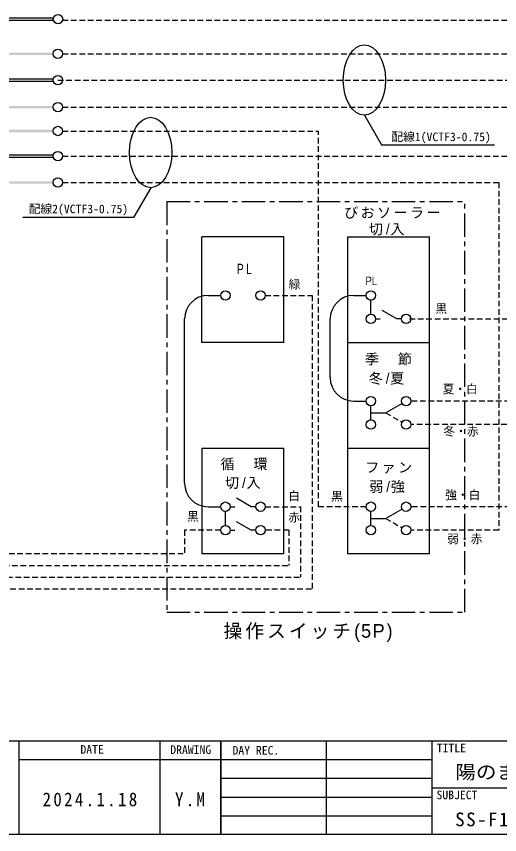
# Model space of a CAD drawing. Units: millimetres, scale not verified. Extents: x -1248 to 1240, y -219 to 343.
# Drawn here: x -77.6 to 128.5, y -219.2 to 129.5 of the extents above; entities that cross this region are included whole.
import ezdxf
from ezdxf.enums import TextEntityAlignment as Align

# ---------------------------------------------------------------- set-up
doc = ezdxf.new("R2010")
doc.units = ezdxf.units.MM
doc.header["$LTSCALE"] = 2
doc.linetypes.add('CHAIN1', pattern=[8, 5, -1, 1, -1])
doc.linetypes.add('DASHED1', pattern=[1.8, 1.2, -0.6])
doc.layers.add('0-0', color=4, linetype='Continuous')
doc.layers.add('F-0', color=2, linetype='Continuous')
doc.styles.add('ＭＳ ゴシック', font='')
doc.styles.add('ＭＳ Ｐゴシック', font='')
doc.styles.get('ＭＳ ゴシック').set_extended_font_data('MS Gothic')
doc.styles.get('ＭＳ Ｐゴシック').set_extended_font_data('MS PGothic')

msp = doc.modelspace()

# ---------------------------------------------------------------- linework, layer by layer
at = {"layer": '0-0'}
for p, q in [((-81.271, 128.861), (-61.831, 128.861)), ((-114.285, 102.861), (-61.894, 102.861)), ((-114.285, 101.861), (-61.894, 101.861)), ((-114.285, 70.461), (-61.894, 70.461)), ((-114.285, 69.461), (-61.894, 69.461))]:
    msp.add_line(p, q, dxfattribs=at)
at = {"layer": '0-0', "color": 7, "linetype": 'DASHED1'}
for p, q in [((-57.894, 127.861), (152.053, 127.861)), ((-57.894, 113.561), (152.359, 113.561)), ((-59.894, 102.361), (147.359, 102.361)), ((-57.894, 90.861), (142.359, 90.861)), ((-57.894, 80.661), (51.248, 80.661)), ((-57.894, 69.961), (133.118, 69.961)), ((-57.894, 58.761), (128.118, 58.761)), ((128.118, 58.761), (128.118, -89.428)), ((28.545, 10.572), (48.545, 10.572)), ((48.545, 10.572), (48.545, -114.428)), ((90.032, 0.572), (152.359, 0.572)), ((79.953, -39.428), (86.881, -43.428)), ((142.359, -44.428), (90.613, -44.428)), ((79.953, -84.428), (86.881, -88.428)), ((38.545, -89.428), (28.545, -89.428)), ((38.545, -89.428), (38.545, -104.428)), ((128.118, -89.428), (90.613, -89.428)), ((-325.588, -99.428), (-5.819, -99.428)), ((-315.588, -109.428), (43.545, -109.428))]:
    msp.add_line(p, q, dxfattribs=at)
at = {"layer": '0-0', "color": 7}
for p, q in [((70.837, 87.361), (78.139, 74.713)), ((78.139, 74.713), (126.335, 74.713)), ((-20.309, 56.505), (-27.611, 43.857)), ((-27.611, 43.857), (-74.844, 43.857)), ((1.545, -9.428), (1.545, 35.572)), ((63.613, 35.572), (63.613, -9.428)), ((63.613, 35.572), (98.613, 35.572)), ((98.613, -9.428), (98.613, 35.572)), ((4.181, 10.572), (9.545, 10.572)), ((66.248, 10.572), (71.613, 10.572)), ((73.613, 2.572), (73.613, 8.572)), ((84.613, 0.572), (78.377, 4.173)), ((-5.819, -69.428), (-5.819, 0.572)), ((56.248, -24.428), (56.248, 0.572)), ((75.613, 0.572), (77.613, 0.572)), ((86.613, 0.572), (84.613, 0.572)), ((36.545, -9.428), (1.545, -9.428)), ((63.613, -9.428), (98.613, -9.428)), ((63.613, -9.428), (63.613, -54.428)), ((63.613, -9.428), (98.613, -9.428)), ((98.613, -54.428), (98.613, -9.428)), ((66.248, -34.428), (71.613, -34.428)), ((66.248, -34.428), (71.613, -34.428)), ((73.613, -42.428), (73.613, -36.428)), ((86.881, -35.428), (79.953, -39.428)), ((73.613, -39.428), (79.953, -39.428)), ((1.545, -54.428), (36.545, -54.428)), ((1.545, -54.428), (1.545, -99.428)), ((36.545, -99.428), (36.545, -54.428)), ((63.613, -54.428), (63.613, -99.428)), ((63.613, -54.428), (98.613, -54.428)), ((63.613, -54.428), (98.613, -54.428)), ((98.613, -99.428), (98.613, -54.428)), ((22.545, -79.428), (16.309, -75.827)), ((4.181, -79.428), (9.545, -79.428)), ((4.181, -79.428), (9.545, -79.428)), ((4.181, -79.428), (9.545, -79.428)), ((13.545, -79.428), (15.545, -79.428)), ((24.545, -79.428), (22.545, -79.428)), ((11.545, -87.428), (11.545, -81.428)), ((73.613, -87.428), (73.613, -81.428)), ((86.881, -80.428), (79.953, -84.428)), ((22.545, -89.428), (16.309, -85.827)), ((73.613, -84.428), (79.953, -84.428)), ((13.545, -89.428), (15.545, -89.428)), ((24.545, -89.428), (22.545, -89.428)), ((1.545, -99.428), (36.545, -99.428)), ((63.613, -99.428), (98.613, -99.428))]:
    msp.add_line(p, q, dxfattribs=at)
at = {"layer": '0-0', "color": 7, "linetype": 'CHAIN1'}
msp.add_line((-13.455, 50.572), (113.613, 50.572), dxfattribs=at)
at = {"layer": '0-0'}
msp.add_lwpolyline([(-88.792, 124.261), (-81.05, 127.861), (-61.831, 127.861)], dxfattribs=at)
at = {"layer": '0-0', "color": 7, "linetype": 'DASHED1'}
for points in [[(-320.588, 113.661), (-320.588, -104.428), (38.545, -104.428)], [(147.359, 102.361), (147.359, -34.428), (90.613, -34.428)], [(-310.588, 92.761), (-310.588, -114.428), (48.545, -114.428)], [(71.613, -79.428), (51.248, -79.428), (51.248, 80.661)], [(133.118, 69.961), (133.118, -79.428), (90.613, -79.428)], [(28.545, -79.428), (43.545, -79.428), (43.545, -109.428)], [(9.545, -89.428), (-5.819, -89.428), (-5.819, -99.428)]]:
    msp.add_lwpolyline(points, dxfattribs=at)
at = {"layer": '0-0', "color": 7, "linetype": 'CHAIN1'}
msp.add_lwpolyline([(-13.455, 50.572), (-13.455, -124.428), (113.613, -124.428), (113.613, 50.572)], dxfattribs=at)
at = {"layer": '0-0', "color": 7}
msp.add_lwpolyline([(36.545, -9.428), (36.545, 35.572), (1.545, 35.572)], dxfattribs=at)
for centre in [(-59.831, 128.361), (-59.894, 113.561), (-59.894, 102.361), (-59.894, 90.861), (-59.894, 80.661), (-59.894, 69.961), (-59.894, 58.761), (11.545, 10.572), (11.545, 10.572), (26.545, 10.572), (73.613, 10.572), (73.613, 0.572), (88.613, 0.572), (73.613, -34.428), (88.613, -34.428), (73.613, -44.428), (88.613, -44.428), (11.545, -79.428), (11.545, -79.428), (26.545, -79.428), (73.613, -79.428), (88.613, -79.428), (11.545, -89.428), (26.545, -89.428), (73.613, -89.428), (88.613, -89.428)]:
    msp.add_circle(centre, 2, dxfattribs=at)
for centre, start, end in [((4.181, 0.572), 90, 180), ((66.248, 0.572), 90, 180), ((66.248, -24.428), 180, 270), ((4.181, -69.428), 180, 270)]:
    msp.add_arc(centre, 10, start, end, dxfattribs=at)
for centre in [(70.837, 102.361), (-20.309, 71.505)]:
    msp.add_ellipse(centre, major_axis=(0, 15), ratio=0.6, dxfattribs=at)
for points in [[(-114.285, 114.061), (-114.285, 113.061), (-61.894, 114.061), (-61.894, 113.061)], [(-114.285, 81.161), (-114.285, 80.161), (-61.894, 81.161), (-61.894, 80.161)]]:
    msp.add_solid(points, dxfattribs=at)
at = {"layer": '0-0', "color": 1}
for points in [[(-114.285, 91.361), (-114.285, 90.361), (-61.894, 91.361), (-61.894, 90.361)], [(-114.285, 59.261), (-114.285, 58.261), (-61.894, 59.261), (-61.894, 58.261)]]:
    msp.add_solid(points, dxfattribs=at)
at = {"layer": 'F-0', "color": 5}
for p, q in [((-408.405, -179.18), (399.595, -179.18)), ((399.595, -219.18), (-408.405, -219.18))]:
    msp.add_line(p, q, dxfattribs=at)
at = {"layer": 'F-0'}
for p, q in [((-76.405, -219.18), (-76.405, -179.18)), ((-16.405, -179.18), (-16.405, -219.18)), ((9.595, -219.18), (9.595, -179.18)), ((99.595, -179.18), (99.595, -219.18)), ((-76.405, -187.18), (9.595, -187.18)), ((9.595, -187.18), (99.595, -187.18)), ((9.595, -195.18), (99.595, -195.18)), ((99.595, -199.18), (399.595, -199.18)), ((9.595, -203.18), (99.595, -203.18)), ((9.595, -211.18), (99.595, -211.18))]:
    msp.add_line(p, q, dxfattribs=at)
at = {"layer": 'F-0', "color": 7}
for p, q in [((9.595, -179.18), (9.595, -219.18)), ((54.595, -179.18), (54.595, -219.18))]:
    msp.add_line(p, q, dxfattribs=at)

# ---------------------------------------------------------------- texts
at = {"layer": '0-0'}
for s, style, p in [('配線1(VCTF3-0.75)', 'ＭＳ ゴシック', (82.359, 75.239)), ('配線2(VCTF3-0.75)', 'ＭＳ ゴシック', (-72.328, 44.525)), ('緑', 'ＭＳ Ｐゴシック', (38.557, 12.418)), ('黒', 'ＭＳ Ｐゴシック', (101.119, 2.051)), ('夏・白', 'ＭＳ Ｐゴシック', (104.205, -32.256)), ('冬・赤', 'ＭＳ Ｐゴシック', (104.541, -50.236)), ('白', 'ＭＳ Ｐゴシック', (38.406, -77.795)), ('黒', 'ＭＳ Ｐゴシック', (56.635, -77.962)), ('強・白', 'ＭＳ Ｐゴシック', (105.297, -77.374)), ('黒', 'ＭＳ Ｐゴシック', (-4.77, -86.566)), ('赤', 'ＭＳ Ｐゴシック', (38.35, -86.889)), ('弱・赤', 'ＭＳ Ｐゴシック', (106.137, -96.111))]:
    msp.add_text(s, height=3.666, dxfattribs=dict(at, style=style)).set_placement(p, align=Align.BOTTOM_LEFT)
at = {"layer": '0-0', "style": 'ＭＳ Ｐゴシック', "width": 0.85}
msp.add_text('PL', height=3.666, dxfattribs=at).set_placement((71.279, 13.873), align=Align.BOTTOM_LEFT)
at = {"layer": '0-0', "color": 7, "attachment_point": 7, "style": 'ＭＳ Ｐゴシック'}
for s, insert, char_height in [('\\T1.17;びおソーラー', (62.208, 43.297), 4.399), ('\\T1.21;切/入', (72.757, 36.165), 4.399), ('\\T1.36;\\W0.75;PL', (16.5, 19.69), 4.399), ('\\T1.17;季\u3000節', (71.074, -19.206), 4.399), ('\\T1.21;冬/夏', (72.686, -27.481), 4.399), ('\\T1.17;循\u3000環', (9.467, -63.914), 4.399), ('\\T1.17;ファン', (71.179, -65.351), 4.399), ('\\T1.21;切/入', (11.391, -71.913), 4.399), ('\\T1.21;弱/強', (72.917, -73.607), 4.399), ('\\T1.16;操作スイッチ(5P)', (10.779, -137.058), 5.865)]:
    msp.add_mtext(s, dxfattribs=dict(at, insert=insert, char_height=char_height))
at = {"layer": 'F-0', "color": 4, "style": 'ＭＳ ゴシック'}
for s, p in [('DATE', (-50.271, -185.805)), ('DRAWING', (-11.943, -185.915)), ('TITLE', (101.699, -185.138)), ('DAY REC.', (14.595, -186.18)), ('SUBJECT', (101.595, -205.18))]:
    msp.add_text(s, height=3.666, dxfattribs=at).set_placement(p, align=Align.BOTTOM_LEFT)
at = {"layer": 'F-0', "color": 7, "style": 'ＭＳ ゴシック', "width": 1.1}
msp.add_text('陽のまど・ソーラーファンボックス', height=5.865, dxfattribs=at).set_placement((109.595, -197.18), align=Align.BOTTOM_LEFT)
at = {"layer": 'F-0', "color": 7, "char_height": 5.865, "attachment_point": 7, "style": 'ＭＳ ゴシック'}
for s, insert in [('\\T1.28;\\W0.9;2024.1.18', (-66.405, -207.18)), ('\\T1.27;\\W0.9;Y.M', (-9.905, -207.18)), ('\\T1.17;SS-F16/F17\\~ソーラー/循環用結線図、操作スイッチ(5P)', (109.595, -217.18))]:
    msp.add_mtext(s, dxfattribs=dict(at, insert=insert))

doc.saveas('drawing.dxf')
